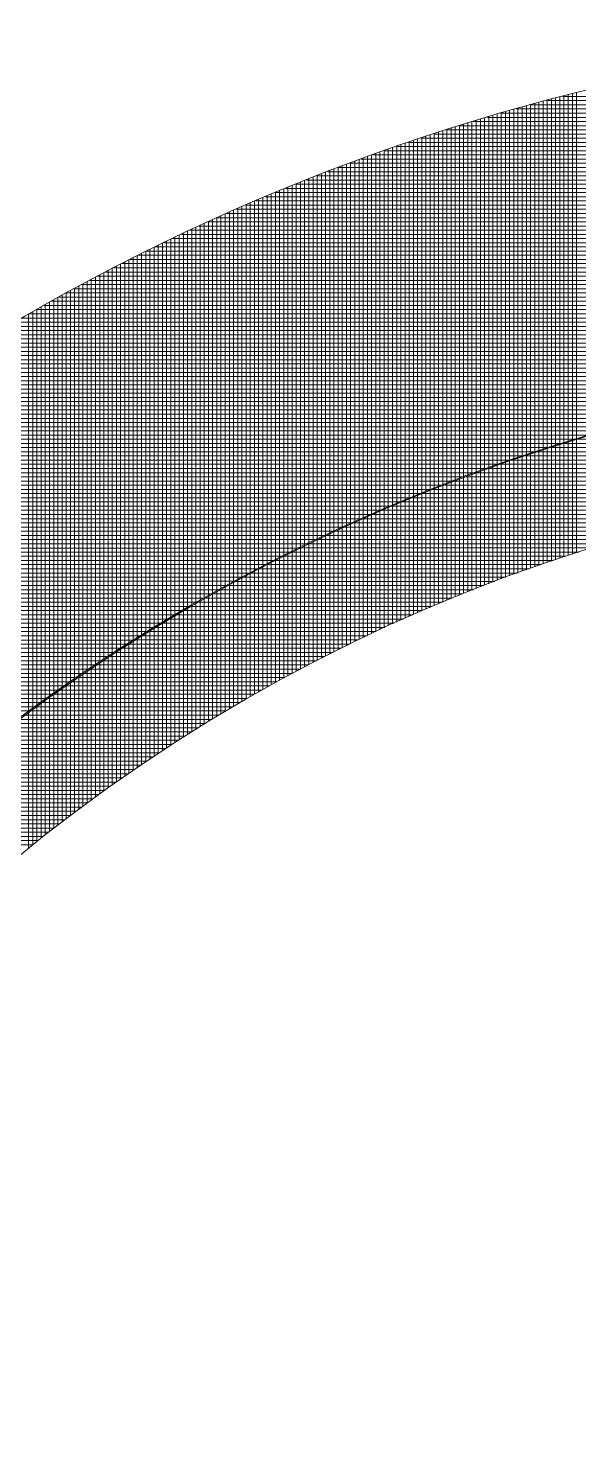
# Model space of a CAD drawing. Header units: inches. Extents: x -675 to 1187, y -924 to 1124.
# Drawn here: x -643.16 to -626.7, y 959.2 to 1001.17 of the extents above; entities that cross this region are included whole.
import ezdxf

# ---------------------------------------------------------------- set-up
doc = ezdxf.new("R2010")
doc.units = ezdxf.units.IN
doc.header["$MEASUREMENT"] = 0
doc.layers.add('Base_dwg', color=8, linetype='Continuous', lineweight=9)
doc.layers.add('core and shell', color=50, linetype='Continuous', lineweight=9)

# ---------------------------------------------------------------- blocks, each defined once
blk = doc.blocks.new('Base_dwg-531197-Level 1 Copy 1')
at = {"layer": 'core and shell'}
for p, q in [((372.895, 1912.463), (372.895, 1922.894)), ((373.02, 1912.504), (373.02, 1922.928)), ((373.145, 1912.544), (373.145, 1922.961)), ((373.27, 1912.584), (373.27, 1922.995)), ((373.395, 1912.623), (373.395, 1923.027)), ((373.52, 1912.662), (373.52, 1923.06)), ((373.645, 1912.701), (373.645, 1923.092)), ((373.77, 1912.74), (373.77, 1923.124)), ((373.895, 1912.778), (373.895, 1923.156)), ((374.02, 1912.816), (374.02, 1923.188)), ((371.395, 1911.951), (371.395, 1922.469)), ((371.52, 1911.995), (371.52, 1922.505)), ((371.645, 1912.04), (371.645, 1922.542)), ((371.895, 1912.127), (371.895, 1922.615)), ((372.02, 1912.17), (372.02, 1922.651)), ((372.145, 1912.213), (372.145, 1922.686)), ((372.27, 1912.256), (372.27, 1922.722)), ((372.395, 1912.298), (372.395, 1922.757)), ((372.52, 1912.34), (372.52, 1922.791)), ((372.645, 1912.381), (372.645, 1922.826)), ((372.77, 1912.422), (372.77, 1922.86)), ((370.02, 1911.437), (370.02, 1922.043)), ((370.145, 1911.486), (370.145, 1922.083)), ((370.27, 1911.534), (370.27, 1922.123)), ((370.52, 1911.629), (370.52, 1922.202)), ((370.645, 1911.676), (370.645, 1922.241)), ((370.77, 1911.723), (370.77, 1922.279)), ((370.895, 1911.769), (370.895, 1922.318)), ((371.02, 1911.815), (371.02, 1922.356)), ((371.145, 1911.861), (371.145, 1922.394)), ((371.27, 1911.906), (371.27, 1922.431)), ((368.77, 1910.933), (368.77, 1921.627)), ((368.895, 1910.985), (368.895, 1921.67)), ((369.02, 1911.037), (369.02, 1921.713)), ((369.145, 1911.088), (369.145, 1921.755)), ((369.27, 1911.139), (369.27, 1921.797)), ((369.395, 1911.19), (369.395, 1921.839)), ((369.52, 1911.24), (369.52, 1921.88)), ((369.645, 1911.29), (369.645, 1921.922)), ((369.77, 1911.339), (369.77, 1921.962)), ((369.895, 1911.389), (369.895, 1922.003)), ((367.645, 1910.448), (367.645, 1921.228)), ((367.77, 1910.504), (367.77, 1921.274)), ((367.895, 1910.559), (367.895, 1921.319)), ((368.02, 1910.613), (368.02, 1921.364)), ((368.145, 1910.668), (368.145, 1921.409)), ((368.27, 1910.722), (368.27, 1921.453)), ((368.395, 1910.775), (368.395, 1921.497)), ((368.52, 1910.828), (368.52, 1921.541)), ((368.645, 1910.881), (368.645, 1921.584)), ((366.52, 1909.933), (366.52, 1920.806)), ((366.645, 1909.992), (366.645, 1920.854)), ((366.77, 1910.05), (366.77, 1920.902)), ((366.895, 1910.108), (366.895, 1920.949)), ((367.02, 1910.166), (367.02, 1920.997)), ((367.145, 1910.223), (367.145, 1921.044)), ((367.27, 1910.28), (367.27, 1921.09)), ((367.395, 1910.337), (367.395, 1921.137)), ((367.52, 1910.393), (367.52, 1921.183)), ((365.52, 1909.448), (365.52, 1920.41)), ((365.645, 1909.51), (365.645, 1920.46)), ((365.77, 1909.572), (365.77, 1920.51)), ((365.895, 1909.633), (365.895, 1920.56)), ((366.02, 1909.694), (366.02, 1920.61)), ((366.145, 1909.754), (366.145, 1920.659)), ((366.395, 1909.874), (366.395, 1920.757)), ((364.52, 1908.938), (364.52, 1919.994)), ((364.645, 1909.003), (364.645, 1920.047)), ((364.77, 1909.068), (364.77, 1920.1)), ((364.895, 1909.132), (364.895, 1920.152)), ((365.145, 1909.26), (365.145, 1920.256)), ((365.27, 1909.323), (365.27, 1920.308)), ((365.395, 1909.386), (365.395, 1920.359)), ((363.52, 1908.401), (363.52, 1919.558)), ((363.645, 1908.47), (363.645, 1919.614)), ((363.77, 1908.538), (363.77, 1919.669)), ((363.895, 1908.606), (363.895, 1919.724)), ((364.02, 1908.673), (364.02, 1919.779)), ((364.27, 1908.806), (364.27, 1919.887)), ((364.395, 1908.872), (364.395, 1919.941)), ((362.645, 1907.909), (362.645, 1919.16)), ((362.77, 1907.981), (362.77, 1919.218)), ((362.895, 1908.052), (362.895, 1919.276)), ((363.145, 1908.193), (363.145, 1919.39)), ((363.27, 1908.263), (363.27, 1919.446)), ((361.645, 1907.32), (361.645, 1918.686)), ((361.77, 1907.395), (361.77, 1918.746)), ((361.895, 1907.47), (361.895, 1918.807)), ((362.02, 1907.544), (362.02, 1918.866)), ((362.145, 1907.618), (362.145, 1918.926)), ((362.27, 1907.692), (362.27, 1918.985)), ((362.395, 1907.765), (362.395, 1919.044)), ((362.52, 1907.837), (362.52, 1919.102)), ((360.895, 1906.859), (360.895, 1918.316)), ((361.02, 1906.937), (361.02, 1918.379)), ((361.145, 1907.015), (361.145, 1918.441)), ((361.27, 1907.092), (361.27, 1918.503)), ((361.395, 1907.168), (361.395, 1918.564)), ((361.52, 1907.244), (361.52, 1918.625)), ((360.02, 1906.3), (360.02, 1917.869)), ((360.145, 1906.381), (360.145, 1917.934)), ((360.27, 1906.462), (360.27, 1917.999)), ((360.395, 1906.542), (360.395, 1918.063)), ((360.52, 1906.622), (360.52, 1918.127)), ((360.645, 1906.702), (360.645, 1918.19)), ((360.77, 1906.781), (360.77, 1918.253)), ((359.27, 1905.801), (359.27, 1917.473)), ((359.395, 1905.886), (359.395, 1917.54)), ((359.52, 1905.969), (359.52, 1917.606)), ((359.645, 1906.053), (359.645, 1917.673)), ((359.77, 1906.136), (359.77, 1917.739)), ((359.895, 1906.218), (359.895, 1917.804)), ((358.52, 1905.285), (358.52, 1917.064)), ((358.645, 1905.372), (358.645, 1917.133)), ((358.895, 1905.545), (358.895, 1917.27)), ((359.02, 1905.631), (359.02, 1917.338)), ((359.145, 1905.716), (359.145, 1917.406)), ((357.77, 1904.749), (357.77, 1916.641)), ((357.895, 1904.84), (357.895, 1916.712)), ((358.02, 1904.93), (358.02, 1916.783)), ((358.145, 1905.019), (358.145, 1916.854)), ((358.27, 1905.108), (358.27, 1916.924)), ((358.395, 1905.197), (358.395, 1916.994)), ((357.645, 1904.658), (357.645, 1916.569)), ((385.381, 1914.956), (354.991, 1914.956)), ((387.445, 1915.081), (355.187, 1915.081)), ((382.01, 1914.581), (354.413, 1914.581)), ((382.942, 1914.706), (354.604, 1914.706)), ((384.027, 1914.831), (354.797, 1914.831)), ((379.086, 1914.081), (353.663, 1914.081)), ((379.734, 1914.206), (353.848, 1914.206)), ((380.429, 1914.331), (354.035, 1914.331)), ((381.182, 1914.456), (354.223, 1914.456)), ((377.353, 1913.706), (353.115, 1913.706)), ((378.477, 1913.956), (353.479, 1913.956)), ((375.844, 1913.331), (352.579, 1913.331)), ((376.327, 1913.456), (352.756, 1913.456)), ((376.829, 1913.581), (352.935, 1913.581)), ((374.072, 1912.831), (351.882, 1912.831)), ((374.494, 1912.956), (352.054, 1912.956)), ((374.929, 1913.081), (352.228, 1913.081)), ((375.379, 1913.206), (352.403, 1913.206)), ((374.02, 1909.435), (374.02, 1912.838)), ((372.874, 1912.456), (351.371, 1912.456)), ((373.263, 1912.581), (351.54, 1912.581)), ((373.662, 1912.706), (351.711, 1912.706)), ((372.645, 1908.972), (372.645, 1912.406)), ((372.77, 1909.016), (372.77, 1912.447)), ((372.895, 1909.059), (372.895, 1912.487)), ((373.02, 1909.103), (373.02, 1912.528)), ((373.145, 1909.145), (373.145, 1912.568)), ((373.27, 1909.188), (373.27, 1912.607)), ((373.395, 1909.23), (373.395, 1912.647)), ((373.52, 1909.272), (373.52, 1912.686)), ((373.645, 1909.313), (373.645, 1912.724)), ((373.77, 1909.354), (373.77, 1912.763)), ((373.895, 1909.395), (373.895, 1912.801)), ((372.126, 1912.206), (351.037, 1912.206)), ((372.495, 1912.331), (351.204, 1912.331)), ((371.395, 1908.512), (371.395, 1911.977)), ((371.52, 1908.56), (371.52, 1912.021)), ((371.645, 1908.607), (371.645, 1912.065)), ((371.77, 1908.654), (371.77, 1912.109)), ((371.895, 1908.7), (371.895, 1912.152)), ((372.02, 1908.747), (372.02, 1912.195)), ((372.145, 1908.792), (372.145, 1912.238)), ((372.27, 1908.838), (372.27, 1912.281)), ((372.395, 1908.883), (372.395, 1912.323)), ((372.52, 1908.927), (372.52, 1912.364)), ((370.727, 1911.706), (350.381, 1911.706)), ((371.065, 1911.831), (350.544, 1911.831)), ((371.411, 1911.956), (350.707, 1911.956)), ((370.27, 1908.066), (370.27, 1911.561)), ((384.12, 1911.581), (370.323, 1911.581)), ((370.395, 1908.117), (370.395, 1911.609)), ((370.52, 1908.168), (370.52, 1911.656)), ((370.645, 1908.218), (370.645, 1911.703)), ((385.433, 1911.706), (370.654, 1911.706)), ((370.77, 1908.268), (370.77, 1911.749)), ((370.895, 1908.318), (370.895, 1911.796)), ((387.439, 1911.831), (370.993, 1911.831)), ((371.02, 1908.367), (371.02, 1911.841)), ((371.145, 1908.416), (371.145, 1911.887)), ((371.27, 1908.464), (371.27, 1911.932)), ((369.436, 1911.206), (349.743, 1911.206)), ((370.069, 1911.456), (350.06, 1911.456)), ((369.27, 1907.643), (369.27, 1911.168)), ((381.363, 1911.206), (369.365, 1911.206)), ((369.395, 1907.698), (369.395, 1911.218)), ((369.52, 1907.751), (369.52, 1911.269)), ((369.645, 1907.805), (369.645, 1911.318)), ((382.165, 1911.331), (369.679, 1911.331)), ((369.77, 1907.858), (369.77, 1911.368)), ((369.895, 1907.91), (369.895, 1911.417)), ((383.068, 1911.456), (369.998, 1911.456)), ((370.02, 1907.963), (370.02, 1911.465)), ((370.145, 1908.015), (370.145, 1911.513)), ((368.825, 1910.956), (349.43, 1910.956)), ((369.128, 1911.081), (349.586, 1911.081)), ((368.27, 1907.195), (368.27, 1910.752)), ((368.395, 1907.253), (368.395, 1910.805)), ((379.334, 1910.831), (368.458, 1910.831)), ((368.52, 1907.31), (368.52, 1910.858)), ((368.645, 1907.366), (368.645, 1910.91)), ((379.961, 1910.956), (368.755, 1910.956)), ((368.77, 1907.422), (368.77, 1910.963)), ((368.895, 1907.478), (368.895, 1911.015)), ((369.02, 1907.534), (369.02, 1911.066)), ((380.633, 1911.081), (369.058, 1911.081)), ((369.145, 1907.589), (369.145, 1911.117)), ((367.384, 1910.331), (348.664, 1910.331)), ((367.663, 1910.456), (348.815, 1910.456)), ((367.947, 1910.581), (348.967, 1910.581)), ((368.235, 1910.706), (349.121, 1910.706)), ((367.27, 1906.721), (367.27, 1910.311)), ((367.395, 1906.781), (367.395, 1910.368)), ((367.52, 1906.842), (367.52, 1910.424)), ((377.656, 1910.456), (367.594, 1910.456)), ((367.645, 1906.902), (367.645, 1910.479)), ((367.77, 1906.961), (367.77, 1910.534)), ((378.186, 1910.581), (367.877, 1910.581)), ((367.895, 1907.02), (367.895, 1910.589)), ((368.145, 1907.137), (368.145, 1910.698)), ((378.744, 1910.706), (368.165, 1910.706)), ((366.57, 1909.956), (348.216, 1909.956)), ((366.837, 1910.081), (348.364, 1910.081)), ((367.109, 1910.206), (348.514, 1910.206)), ((366.395, 1906.283), (366.395, 1909.906)), ((375.746, 1909.956), (366.502, 1909.956)), ((366.52, 1906.347), (366.52, 1909.965)), ((366.645, 1906.411), (366.645, 1910.024)), ((366.895, 1906.536), (366.895, 1910.14)), ((367.02, 1906.598), (367.02, 1910.197)), ((376.663, 1910.206), (367.04, 1910.206)), ((367.145, 1906.66), (367.145, 1910.255)), ((365.536, 1909.456), (347.631, 1909.456)), ((366.046, 1909.706), (347.922, 1909.706)), ((366.306, 1909.831), (348.068, 1909.831)), ((374.086, 1909.456), (365.469, 1909.456)), ((365.52, 1905.825), (365.52, 1909.482)), ((365.645, 1905.892), (365.645, 1909.544)), ((374.482, 1909.581), (365.722, 1909.581)), ((365.895, 1906.024), (365.895, 1909.666)), ((366.02, 1906.09), (366.02, 1909.727)), ((366.145, 1906.155), (366.145, 1909.787)), ((375.312, 1909.831), (366.238, 1909.831)), ((366.27, 1906.219), (366.27, 1909.847)), ((364.796, 1909.081), (347.201, 1909.081)), ((365.04, 1909.206), (347.344, 1909.206)), ((365.287, 1909.331), (347.487, 1909.331)), ((364.645, 1905.344), (364.645, 1909.038)), ((372.959, 1909.081), (364.729, 1909.081)), ((364.77, 1905.414), (364.77, 1909.102)), ((364.895, 1905.484), (364.895, 1909.167)), ((373.325, 1909.206), (364.973, 1909.206)), ((365.02, 1905.553), (365.02, 1909.231)), ((365.145, 1905.622), (365.145, 1909.294)), ((373.701, 1909.331), (365.219, 1909.331)), ((365.27, 1905.69), (365.27, 1909.357)), ((365.395, 1905.758), (365.395, 1909.42)), ((364.083, 1908.706), (346.779, 1908.706)), ((364.318, 1908.831), (346.919, 1908.831)), ((364.555, 1908.956), (347.06, 1908.956)), ((363.895, 1904.914), (363.895, 1908.641)), ((364.145, 1905.06), (364.145, 1908.775)), ((372.253, 1908.831), (364.251, 1908.831)), ((364.27, 1905.131), (364.27, 1908.841)), ((372.602, 1908.956), (364.489, 1908.956)), ((364.52, 1905.274), (364.52, 1908.973)), ((363.169, 1908.206), (346.228, 1908.206)), ((363.621, 1908.456), (346.502, 1908.456)), ((370.616, 1908.206), (363.104, 1908.206)), ((363.145, 1904.467), (363.145, 1908.229)), ((363.27, 1904.543), (363.27, 1908.299)), ((370.93, 1908.331), (363.329, 1908.331)), ((363.395, 1904.618), (363.395, 1908.368)), ((363.52, 1904.693), (363.52, 1908.437)), ((371.251, 1908.456), (363.555, 1908.456)), ((363.645, 1904.767), (363.645, 1908.506)), ((363.77, 1904.841), (363.77, 1908.574)), ((371.578, 1908.581), (363.785, 1908.581)), ((362.511, 1907.831), (345.823, 1907.831)), ((362.728, 1907.956), (345.957, 1907.956)), ((362.947, 1908.081), (346.092, 1908.081)), ((362.395, 1904.003), (362.395, 1907.802)), ((369.708, 1907.831), (362.446, 1907.831)), ((362.645, 1904.159), (362.645, 1907.946)), ((370.005, 1907.956), (362.663, 1907.956)), ((362.77, 1904.237), (362.77, 1908.018)), ((370.308, 1908.081), (362.883, 1908.081)), ((362.895, 1904.314), (362.895, 1908.089)), ((363.02, 1904.391), (363.02, 1908.159)), ((361.872, 1907.456), (345.425, 1907.456)), ((362.083, 1907.581), (345.557, 1907.581)), ((362.296, 1907.706), (345.69, 1907.706)), ((361.645, 1903.519), (361.645, 1907.358)), ((361.77, 1903.601), (361.77, 1907.433)), ((368.846, 1907.456), (361.809, 1907.456)), ((361.895, 1903.683), (361.895, 1907.508)), ((362.145, 1903.844), (362.145, 1907.656)), ((369.416, 1907.706), (362.232, 1907.706)), ((362.27, 1903.923), (362.27, 1907.729)), ((361.051, 1906.956), (344.904, 1906.956)), ((361.253, 1907.081), (345.033, 1907.081)), ((361.458, 1907.206), (345.163, 1907.206)), ((361.664, 1907.331), (345.294, 1907.331)), ((367.76, 1906.956), (360.989, 1906.956)), ((361.02, 1903.102), (361.02, 1906.976)), ((361.145, 1903.187), (361.145, 1907.053)), ((361.27, 1903.271), (361.27, 1907.13)), ((361.52, 1903.437), (361.52, 1907.283)), ((368.568, 1907.331), (361.601, 1907.331)), ((360.52, 1902.759), (360.52, 1906.662)), ((367.241, 1906.706), (360.59, 1906.706)), ((360.645, 1902.846), (360.645, 1906.741)), ((360.77, 1902.932), (360.77, 1906.82)), ((367.499, 1906.831), (360.788, 1906.831)), ((360.895, 1903.017), (360.895, 1906.898)), ((359.645, 1902.137), (359.645, 1906.093)), ((359.77, 1902.227), (359.77, 1906.176)), ((366.245, 1906.206), (359.816, 1906.206)), ((359.895, 1902.318), (359.895, 1906.258)), ((366.489, 1906.331), (360.007, 1906.331)), ((360.02, 1902.407), (360.02, 1906.34)), ((360.145, 1902.496), (360.145, 1906.421)), ((366.736, 1906.456), (360.2, 1906.456)), ((359.13, 1905.706), (343.652, 1905.706)), ((365.301, 1905.706), (359.07, 1905.706)), ((359.145, 1901.769), (359.145, 1905.758)), ((365.532, 1905.831), (359.254, 1905.831)), ((359.27, 1901.862), (359.27, 1905.842)), ((359.52, 1902.046), (359.52, 1906.01)), ((366.005, 1906.081), (359.627, 1906.081)), ((358.587, 1905.331), (343.29, 1905.331)), ((358.948, 1905.581), (343.531, 1905.581)), ((358.52, 1901.295), (358.52, 1905.327)), ((364.622, 1905.331), (358.527, 1905.331)), ((358.645, 1901.391), (358.645, 1905.414)), ((364.846, 1905.456), (358.706, 1905.456)), ((358.77, 1901.486), (358.77, 1905.501)), ((365.072, 1905.581), (358.887, 1905.581)), ((359.02, 1901.675), (359.02, 1905.673)), ((358.058, 1904.956), (342.933, 1904.956)), ((358.233, 1905.081), (343.051, 1905.081)), ((358.409, 1905.206), (343.17, 1905.206)), ((357.895, 1900.806), (357.895, 1904.882)), ((363.967, 1904.956), (357.998, 1904.956)), ((358.02, 1900.905), (358.02, 1904.972)), ((358.145, 1901.003), (358.145, 1905.062)), ((364.183, 1905.081), (358.173, 1905.081)), ((358.27, 1901.101), (358.27, 1905.15)), ((358.395, 1901.198), (358.395, 1905.239)), ((357.712, 1904.706), (342.698, 1904.706)), ((357.884, 1904.831), (342.815, 1904.831)), ((363.127, 1904.456), (357.313, 1904.456)), ((363.334, 1904.581), (357.482, 1904.581)), ((357.645, 1900.606), (357.645, 1904.701)), ((363.543, 1904.706), (357.653, 1904.706)), ((363.754, 1904.831), (357.825, 1904.831)), ((362.721, 1904.206), (356.979, 1904.206)), ((361.74, 1903.581), (356.166, 1903.581)), ((361.932, 1903.706), (356.326, 1903.706)), ((362.126, 1903.831), (356.487, 1903.831)), ((361.174, 1903.206), (355.693, 1903.206)), ((361.361, 1903.331), (355.85, 1903.331)), ((361.549, 1903.456), (356.007, 1903.456)), ((360.624, 1902.831), (355.231, 1902.831)), ((360.806, 1902.956), (355.384, 1902.956)), ((360.989, 1903.081), (355.538, 1903.081)), ((359.915, 1902.331), (354.631, 1902.331)), ((360.09, 1902.456), (354.779, 1902.456)), ((360.445, 1902.706), (355.079, 1902.706)), ((359.569, 1902.081), (354.337, 1902.081)), ((359.741, 1902.206), (354.483, 1902.206)), ((359.062, 1901.706), (353.904, 1901.706)), ((359.23, 1901.831), (354.047, 1901.831)), ((358.245, 1901.081), (353.202, 1901.081)), ((358.406, 1901.206), (353.341, 1901.206)), ((358.568, 1901.331), (353.48, 1901.331)), ((358.731, 1901.456), (353.62, 1901.456)), ((357.928, 1900.831), (352.929, 1900.831)), ((358.086, 1900.956), (353.065, 1900.956))]:
    blk.add_line(p, q, dxfattribs=at)
at = {"layer": 'core and shell', "flags": 128}
for points in [[(353.296, 1913.831), (377.895, 1913.831), (377.895, 1924.036)], [(416.974, 1922.956), (400.481, 1922.956), (389.077, 1922.956), (373.127, 1922.956)], [(416.5, 1923.081), (400.481, 1923.081), (389.077, 1923.081), (373.603, 1923.081)], [(350.872, 1912.081), (371.77, 1912.081), (371.77, 1922.579)], [(418.315, 1922.581), (400.481, 1922.581), (389.079, 1922.581), (371.78, 1922.581)], [(417.88, 1922.706), (400.481, 1922.706), (389.079, 1922.706), (372.216, 1922.706)], [(417.434, 1922.831), (400.481, 1922.831), (389.078, 1922.831), (372.665, 1922.831)], [(350.22, 1911.581), (370.395, 1911.581), (370.395, 1922.163)], [(419.948, 1922.081), (400.481, 1922.081), (389.082, 1922.081), (370.139, 1922.081)], [(419.554, 1922.206), (400.481, 1922.206), (389.081, 1922.206), (370.535, 1922.206)], [(419.145, 1911.781), (419.145, 1922.333), (400.481, 1922.333), (389.08, 1922.333), (370.94, 1922.333)], [(418.738, 1922.456), (400.481, 1922.456), (389.08, 1922.456), (371.355, 1922.456)], [(421.08, 1921.706), (400.481, 1921.706), (389.084, 1921.706), (369.001, 1921.706)], [(420.711, 1921.831), (400.481, 1921.831), (389.083, 1921.831), (369.373, 1921.831)], [(420.334, 1921.956), (400.481, 1921.956), (389.082, 1921.956), (369.752, 1921.956)], [(422.49, 1921.206), (400.481, 1921.206), (389.086, 1921.206), (367.585, 1921.206)], [(422.145, 1910.566), (422.145, 1921.332), (400.481, 1921.332), (389.086, 1921.332), (367.929, 1921.332)], [(421.798, 1921.456), (400.481, 1921.456), (389.085, 1921.456), (368.28, 1921.456)], [(421.443, 1921.581), (400.481, 1921.581), (389.084, 1921.581), (368.637, 1921.581)], [(423.483, 1920.831), (400.481, 1920.831), (389.088, 1920.831), (366.587, 1920.831)], [(423.157, 1920.956), (400.481, 1920.956), (389.088, 1920.956), (366.914, 1920.956)], [(422.826, 1921.081), (400.481, 1921.081), (389.087, 1921.081), (367.247, 1921.081)], [(424.429, 1920.456), (400.481, 1920.456), (389.09, 1920.456), (365.636, 1920.456)], [(424.118, 1920.581), (400.481, 1920.581), (389.089, 1920.581), (365.948, 1920.581)], [(366.27, 1909.814), (366.27, 1920.708), (389.089, 1920.708), (400.481, 1920.708), (423.803, 1920.708)], [(425.626, 1919.956), (400.481, 1919.956), (389.093, 1919.956), (364.432, 1919.956)], [(425.333, 1920.081), (400.481, 1920.081), (389.092, 1920.081), (364.727, 1920.081)], [(365.02, 1909.196), (365.02, 1920.204), (389.091, 1920.204), (400.481, 1920.204), (425.036, 1920.204)], [(424.735, 1920.331), (400.481, 1920.331), (389.091, 1920.331), (365.329, 1920.331)], [(426.482, 1919.581), (400.481, 1919.581), (389.095, 1919.581), (363.572, 1919.581)], [(426.201, 1919.706), (400.481, 1919.706), (389.094, 1919.706), (363.855, 1919.706)], [(364.145, 1908.74), (364.145, 1919.833), (389.093, 1919.833), (400.481, 1919.833), (425.915, 1919.833)], [(346.365, 1908.331), (363.395, 1908.331), (363.395, 1919.502)], [(427.305, 1919.206), (400.481, 1919.206), (389.097, 1919.206), (362.745, 1919.206)], [(363.02, 1908.123), (363.02, 1919.333), (389.096, 1919.333), (400.481, 1919.333), (427.034, 1919.333)], [(426.76, 1919.456), (400.481, 1919.456), (389.095, 1919.456), (363.293, 1919.456)], [(428.357, 1918.706), (400.481, 1918.706), (389.099, 1918.706), (361.687, 1918.706)], [(428.099, 1918.831), (400.481, 1918.831), (389.098, 1918.831), (361.947, 1918.831)], [(427.837, 1918.956), (400.481, 1918.956), (389.098, 1918.956), (362.21, 1918.956)], [(427.573, 1919.081), (400.481, 1919.081), (389.097, 1919.081), (362.476, 1919.081)], [(429.115, 1918.331), (400.481, 1918.331), (389.101, 1918.331), (360.925, 1918.331)], [(428.865, 1918.456), (400.481, 1918.456), (389.1, 1918.456), (361.177, 1918.456)], [(428.612, 1918.581), (400.481, 1918.581), (389.1, 1918.581), (361.431, 1918.581)], [(429.848, 1917.956), (400.481, 1917.956), (389.103, 1917.956), (360.188, 1917.956)], [(429.606, 1918.081), (400.481, 1918.081), (389.102, 1918.081), (360.431, 1918.081)], [(429.362, 1918.206), (400.481, 1918.206), (389.102, 1918.206), (360.677, 1918.206)], [(430.791, 1917.456), (400.481, 1917.456), (389.106, 1917.456), (359.24, 1917.456)], [(430.559, 1917.581), (400.481, 1917.581), (389.105, 1917.581), (359.473, 1917.581)], [(430.324, 1917.706), (400.481, 1917.706), (389.104, 1917.706), (359.709, 1917.706)], [(430.087, 1917.831), (400.481, 1917.831), (389.104, 1917.831), (359.947, 1917.831)], [(343.41, 1905.456), (358.77, 1905.456), (358.77, 1917.201)], [(431.474, 1917.081), (400.482, 1917.081), (389.107, 1917.081), (358.553, 1917.081)], [(431.249, 1917.206), (400.481, 1917.206), (389.107, 1917.206), (358.779, 1917.206)], [(431.02, 1905.6), (431.02, 1917.332), (400.481, 1917.332), (389.106, 1917.332), (359.008, 1917.332)], [(432.138, 1916.706), (400.482, 1916.706), (389.109, 1916.706), (357.885, 1916.706)], [(431.919, 1916.831), (400.482, 1916.831), (389.109, 1916.831), (358.105, 1916.831)], [(431.698, 1916.956), (400.482, 1916.956), (389.108, 1916.956), (358.328, 1916.956)], [(357.02, 1904.194), (357.02, 1916.205), (389.112, 1916.205), (400.482, 1916.205), (432.996, 1916.205)], [(432.784, 1916.331), (400.482, 1916.331), (389.111, 1916.331), (357.235, 1916.331)], [(432.571, 1916.456), (400.482, 1916.456), (389.111, 1916.456), (357.45, 1916.456)], [(432.355, 1916.581), (400.482, 1916.581), (389.11, 1916.581), (357.666, 1916.581)], [(356.395, 1903.716), (356.395, 1915.832), (389.114, 1915.832), (400.482, 1915.832), (433.619, 1915.832)], [(433.413, 1915.956), (400.482, 1915.956), (389.113, 1915.956), (356.602, 1915.956)], [(433.205, 1916.081), (400.482, 1916.081), (389.113, 1916.081), (356.811, 1916.081)], [(434.426, 1915.331), (400.482, 1915.331), (389.116, 1915.331), (355.583, 1915.331)], [(434.227, 1915.456), (400.482, 1915.456), (389.116, 1915.456), (355.783, 1915.456)], [(434.02, 1903.367), (434.02, 1915.585), (400.482, 1915.585), (389.115, 1915.585), (355.986, 1915.585)], [(433.824, 1915.706), (400.482, 1915.706), (389.115, 1915.706), (356.189, 1915.706)], [(434.624, 1915.206), (400.482, 1915.206), (389.117, 1915.206), (355.384, 1915.206)], [(367.315, 1910.331), (377.145, 1910.331), (377.145, 1913.676)], [(365.978, 1909.706), (374.895, 1909.706), (374.895, 1913.093)], [(415.911, 1912.831), (400.464, 1912.831), (389.085, 1912.831), (373.997, 1912.831)], [(417.103, 1912.456), (400.464, 1912.456), (389.087, 1912.456), (372.8, 1912.456)], [(416.716, 1912.581), (400.464, 1912.581), (389.086, 1912.581), (373.188, 1912.581)], [(416.319, 1912.706), (400.464, 1912.706), (389.086, 1912.706), (373.587, 1912.706)], [(418.207, 1912.081), (400.464, 1912.081), (389.089, 1912.081), (371.691, 1912.081)], [(417.848, 1912.206), (400.464, 1912.206), (389.088, 1912.206), (372.052, 1912.206)], [(417.48, 1912.331), (400.464, 1912.331), (389.087, 1912.331), (372.422, 1912.331)], [(418.559, 1911.956), (400.463, 1911.956), (389.089, 1911.956), (371.338, 1911.956)], [(349.895, 1897.761), (349.895, 1911.327), (369.75, 1911.327)], [(336.596, 1897.081), (349.27, 1897.081), (349.27, 1910.828), (368.528, 1910.828)], [(361.191, 1907.081), (368.02, 1907.081), (368.02, 1910.644)], [(366.77, 1906.473), (366.77, 1910.082), (376.196, 1910.082)], [(335.443, 1895.331), (347.77, 1895.331), (347.77, 1909.577), (365.79, 1909.577)], [(359.44, 1905.956), (365.77, 1905.956), (365.77, 1909.605)], [(358.349, 1905.206), (364.395, 1905.206), (364.395, 1908.907)], [(364.02, 1904.987), (364.02, 1908.708), (371.911, 1908.708)], [(346.645, 1893.914), (346.645, 1908.586), (363.85, 1908.586)], [(356.814, 1904.081), (362.52, 1904.081), (362.52, 1907.874)], [(362.02, 1903.763), (362.02, 1907.582), (369.129, 1907.582)], [(361.395, 1903.354), (361.395, 1907.207), (368.295, 1907.207)], [(344.52, 1890.947), (344.52, 1906.58), (360.456, 1906.58)], [(344.645, 1891.133), (344.645, 1906.703), (360.653, 1906.703)], [(344.77, 1891.318), (344.77, 1906.826), (360.851, 1906.826)], [(360.395, 1902.672), (360.395, 1906.582), (366.987, 1906.582)], [(344.145, 1890.376), (344.145, 1906.207), (359.878, 1906.207)], [(344.27, 1890.568), (344.27, 1906.332), (360.069, 1906.332)], [(344.395, 1890.758), (344.395, 1906.457), (360.261, 1906.457)], [(354.929, 1902.581), (360.27, 1902.581), (360.27, 1906.502)], [(343.77, 1889.79), (343.77, 1905.827), (359.315, 1905.827)], [(343.895, 1889.987), (343.895, 1905.955), (359.501, 1905.955)], [(344.02, 1890.183), (344.02, 1906.081), (359.688, 1906.081)], [(354.191, 1901.956), (359.395, 1901.956), (359.395, 1905.927)], [(353.762, 1901.581), (358.895, 1901.581), (358.895, 1905.587)], [(352.793, 1900.706), (357.77, 1900.706), (357.77, 1904.792)], [(357.145, 1900.198), (357.145, 1904.331), (362.923, 1904.331)], [(356.645, 1899.779), (356.645, 1903.953), (362.322, 1903.953)]]:
    blk.add_lwpolyline(points, dxfattribs=at)
at = {"layer": 'core and shell'}
for centre, radius, start, end in [((389.695, 1860.841), 64.287, 90.58301, 179.36298), ((389.695, 1860.841), 54.287, 90.6093, 179.3343), ((389.604, 1860.936), 54.191, 90.5692, 179.3741), ((389.604, 1860.936), 50.941, 90.5782, 179.3642)]:
    blk.add_arc(centre, radius, start, end, dxfattribs=at)

msp = doc.modelspace()

# ---------------------------------------------------------------- block references
at = {"layer": 'Base_dwg', "color": 7, "lineweight": 20}
msp.add_blockref('Base_dwg-531197-Level 1 Copy 1', (-1000.794, -923.952), dxfattribs=at)

doc.saveas('drawing.dxf')
